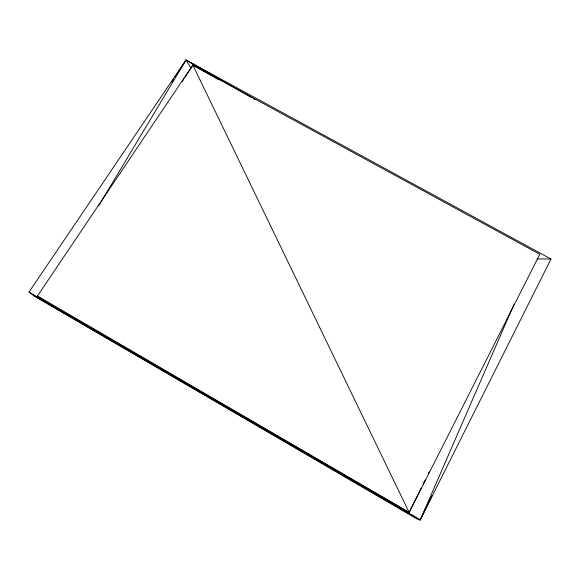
<?xml version="1.0" encoding="UTF-8"?>
<svg xmlns="http://www.w3.org/2000/svg" width="580" height="580" viewBox="0 0 580 580"><rect width="100%" height="100%" fill="white"/><g stroke="black" fill="none" stroke-linecap="round" stroke-linejoin="round"><path stroke-width="0.87" d="M513.938 304.464L420.203 519.963L416.94 518.948L33.364 295.459L29 292.074L185.992 60.037L551 259.035L420.203 519.963L33.364 295.459M432.107 495.559L420.203 519.963L29 292.074M421.131 488.084L409.147 512.466L405.608 511.466M423.132 484.024L425.125 479.957M428.323 473.454L429.12 471.83M98.615 205.951L185.992 60.037L203.341 69.825M182.084 81.831L184.041 78.778M185.013 77.256L192.828 65.061L539.813 254.279L409.147 512.466L42.376 299.867L37.475 295.996L192.828 65.061L212.512 76.248M171.709 82.063L173.188 79.786M175.16 76.748L177.618 72.95M178.604 71.427L185.992 60.037L251.93 97.737M537.211 258.905L551 259.035M204.914 70.716L209.648 73.385M211.221 74.276L213.592 75.61M214.093 77.147L218.812 79.83M253.504 98.636L255.069 99.535M37.475 295.996L409.147 512.466L192.828 65.061M185.992 60.037L190.98 68.186"/></g></svg>
